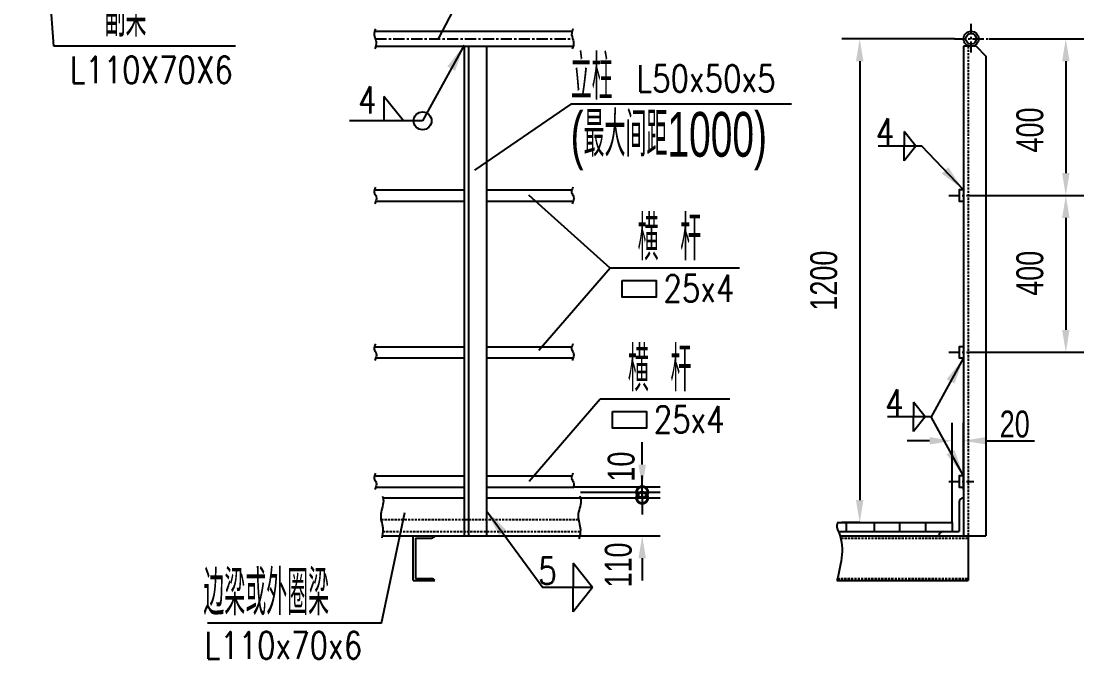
# Model space of a CAD drawing. Extents: x 148 to 221443, y -36682 to 6758.
# Drawn here: x 174680 to 177052, y -21057 to -19634 of the extents above; entities that cross this region are included whole.
import ezdxf
from ezdxf.enums import TextEntityAlignment as Align

# ---------------------------------------------------------------- set-up
doc = ezdxf.new("R2010")
doc.units = 0
doc.header["$LTSCALE"] = 10
doc.header["$MEASUREMENT"] = 0
doc.linetypes.add('CENTERX2', pattern=[4, 2.5, -0.5, 0.5, -0.5])
doc.linetypes.add('HIDDENX2', pattern=[0.75, 0.5, -0.25])
for name, color, linetype in [('2', 4, 'Continuous'), ('3', 255, 'Continuous'), ('9', 6, 'Continuous'), ('CENTER', 1, 'CENTERX2'), ('WHITE', 7, 'Continuous')]:
    doc.layers.add(name, color=color, linetype=linetype)
doc.styles.add('HZ', font='ROMS.SHX', dxfattribs={"width": 0.75, "bigfont": 'GBCBIG.SHX'})
doc.styles.get("Standard").update_dxf_attribs({"font": 'wison_e.shx', "width": 0.75, "bigfont": 'wison_c.shx'})
doc.styles.add('XW', font='ROMANS.shx', dxfattribs={"width": 0.85})
doc.dimstyles.new('DIM1', dxfattribs={"dimscale": 20, "dimtxt": 3, "dimasz": 2.5, "dimexe": 2, "dimexo": 0, "dimgap": 1, "dimtad": 0, "dimdec": 0, "dimzin": 0, "dimdsep": 46, "dimtxsty": 'Standard', "dimcen": 2, "dimclrd": 3, "dimclre": 3, "dimclrt": 3, "dimadec": 0, "dimazin": 0, "dimtfac": 0.666667, "dimtdec": 0, "dimtofl": 0, "dimtmove": 2, "dimatfit": 1, "dimfxl": 2, "dimtvp": 1.333333, "dimtolj": 1, "dimtzin": 0, "dimarcsym": 0})

# ---------------------------------------------------------------- blocks, each defined once
blk = doc.blocks.new('*D1772')
at = {"layer": '2', "color": 3, "lineweight": -2}
for p, q in [((176840.9, -19672.9), (177052.4, -19672.9)), ((177012.4, -19722.9), (177012.4, -19972.9)), ((176806.7, -20022.9), (177052.4, -20022.9))]:
    blk.add_line(p, q, dxfattribs=at)
at = {"layer": '2', "color": 3}
for points in [[(177020.7, -19722.9), (177004.1, -19722.9), (177012.4, -19672.9)], [(177004.1, -19972.9), (177020.7, -19972.9), (177012.4, -20022.9)]]:
    blk.add_solid(points, dxfattribs=at)
at = {"layer": 'Defpoints', "color": 0}
for p in [(176840.9, -19672.9), (176806.7, -20022.9), (177012.4, -20022.9)]:
    blk.add_point(p, dxfattribs=at)
at = {"layer": '2', "color": 3, "insert": (176932.4, -19876.5), "char_height": 60, "attachment_point": 5, "rotation": 90}
blk.add_mtext('\\A1;400', dxfattribs=at)
blk = doc.blocks.new('*D1773')
at = {"layer": '2', "color": 3, "lineweight": -2}
for p, q in [((176764.2, -19672.9), (176512.2, -19672.9)), ((176552.2, -19722.9), (176552.2, -20702.9)), ((176552.2, -20752.9), (176512.2, -20752.9))]:
    blk.add_line(p, q, dxfattribs=at)
at = {"layer": '2', "color": 3}
for points in [[(176560.6, -19722.9), (176543.9, -19722.9), (176552.2, -19672.9)], [(176543.9, -20702.9), (176560.6, -20702.9), (176552.2, -20752.9)]]:
    blk.add_solid(points, dxfattribs=at)
at = {"layer": 'Defpoints', "color": 0}
for p in [(176764.2, -19672.9), (176552.2, -20752.9), (176552.2, -20752.9)]:
    blk.add_point(p, dxfattribs=at)
at = {"layer": '2', "color": 3, "insert": (176472.2, -20212.9), "char_height": 60, "attachment_point": 5, "rotation": 90}
blk.add_mtext('\\A1;1200', dxfattribs=at)
blk = doc.blocks.new('*D1774')
at = {"layer": '2', "color": 3, "lineweight": -2}
for p, q in [((176806.7, -20022.9), (177052.4, -20022.9)), ((177012.4, -20072.9), (177012.4, -20322.9)), ((176806.7, -20372.9), (177052.4, -20372.9))]:
    blk.add_line(p, q, dxfattribs=at)
at = {"layer": '2', "color": 3}
for points in [[(177020.7, -20072.9), (177004.1, -20072.9), (177012.4, -20022.9)], [(177004.1, -20322.9), (177020.7, -20322.9), (177012.4, -20372.9)]]:
    blk.add_solid(points, dxfattribs=at)
at = {"layer": 'Defpoints', "color": 0}
for p in [(176806.7, -20022.9), (176806.7, -20372.9), (177012.4, -20372.9)]:
    blk.add_point(p, dxfattribs=at)
at = {"layer": '2', "color": 3, "insert": (176932.4, -20196.5), "char_height": 60, "attachment_point": 5, "rotation": 90}
blk.add_mtext('\\A1;400', dxfattribs=at)
blk = doc.blocks.new('_DotSmall')
at = {"layer": 'WHITE', "color": 0, "const_width": 0.5}
blk.add_lwpolyline([(-0.0625, 0, 1), (0.0625, 0, 1)], format="xyb", close=True, dxfattribs=at)
blk = doc.blocks.new('*D1775')
at = {"layer": '2', "color": 3, "lineweight": -2}
for p, q in [((176066.6, -20697.9), (176066.6, -20647.9)), ((175928.7, -20697.9), (176106.6, -20697.9)), ((175927, -20782.9), (176106.6, -20782.9)), ((176066.6, -20832.9), (176066.6, -20882.9))]:
    blk.add_line(p, q, dxfattribs=at)
at = {"layer": '2', "color": 3}
blk.add_solid([(176075, -20832.9), (176058.3, -20832.9), (176066.6, -20782.9)], dxfattribs=at)
at = {"layer": 'Defpoints', "color": 0}
for p in [(175928.7, -20697.9), (175927, -20782.9), (176066.6, -20782.9)]:
    blk.add_point(p, dxfattribs=at)
at = {"layer": '2', "color": 3, "lineweight": -2, "xscale": 50, "yscale": 50, "zscale": 50, "rotation": 270}
blk.add_blockref('_DotSmall', (176066.6, -20697.9), dxfattribs=at)
at = {"layer": '2', "color": 3, "insert": (176013.6, -20848), "char_height": 60, "attachment_point": 5, "rotation": 90}
blk.add_mtext('\\A1;110', dxfattribs=at)
blk = doc.blocks.new('*D1776')
at = {"layer": '2', "color": 3, "linetype": 'Continuous', "lineweight": -2}
for p, q in [((176758.4, -20752.9), (176758.4, -20530.6)), ((176784, -20679.6), (176784, -20530.6)), ((176708.4, -20570.6), (176658.4, -20570.6)), ((176834, -20570.6), (176884, -20570.6))]:
    blk.add_line(p, q, dxfattribs=at)
at = {"layer": '2', "color": 3}
for points in [[(176708.4, -20578.9), (176708.4, -20562.2), (176758.4, -20570.6)], [(176834, -20562.2), (176834, -20578.9), (176784, -20570.6)]]:
    blk.add_solid(points, dxfattribs=at)
at = {"layer": 'Defpoints', "color": 0}
for p in [(176784, -20570.6), (176784, -20679.6), (176758.4, -20752.9)]:
    blk.add_point(p, dxfattribs=at)
at = {"layer": '2', "color": 3, "insert": (176898.3, -20533.6), "char_height": 60, "attachment_point": 5}
blk.add_mtext('\\A1;20', dxfattribs=at)
blk = doc.blocks.new('*D1777')
at = {"layer": '2', "color": 3, "lineweight": -2}
for p, q in [((176066.6, -20623.8), (176066.6, -20573.8)), ((175912.7, -20673.8), (176106.6, -20673.8)), ((175928.7, -20685.4), (176106.6, -20685.4)), ((176066.6, -20685.4), (176066.6, -20735.4))]:
    blk.add_line(p, q, dxfattribs=at)
at = {"layer": '2', "color": 3}
blk.add_solid([(176058.3, -20623.8), (176075, -20623.8), (176066.6, -20673.8)], dxfattribs=at)
at = {"layer": 'Defpoints', "color": 0}
for p in [(175912.7, -20673.8), (176066.6, -20673.8), (175928.7, -20685.4)]:
    blk.add_point(p, dxfattribs=at)
at = {"layer": '2', "color": 3, "lineweight": -2, "xscale": 50, "yscale": 50, "zscale": 50, "rotation": 90}
blk.add_blockref('_DotSmall', (176066.6, -20685.4), dxfattribs=at)
at = {"layer": '2', "color": 3, "insert": (176020, -20628.3), "char_height": 60, "attachment_point": 5, "rotation": 90}
blk.add_mtext('\\A1;10', dxfattribs=at)

msp = doc.modelspace()

# ---------------------------------------------------------------- linework, layer by layer
for p, q in [((175469.265, -19656.1818), (175910.1046, -19656.1818)), ((175471.4544, -19689.6818), (175912.294, -19689.6818)), ((175669.0817, -19689.6818), (175669.0817, -20782.9318)), ((175679.0817, -19689.6818), (175679.0817, -20782.9318)), ((175719.0817, -19689.6818), (175719.0817, -20782.9318)), ((176784.005, -19689.6818), (176784.005, -20782.9318)), ((176812.1192, -19689.6818), (176784.005, -19689.6818)), ((176812.1192, -19689.6818), (176834.005, -19711.5676)), ((176834.005, -19711.5676), (176834.005, -20782.9318)), ((175468.716, -20010.4318), (175669.0817, -20010.4318)), ((175719.0817, -20010.4318), (175909.5556, -20010.4318)), ((175471.8723, -20035.4318), (175669.0817, -20035.4318)), ((175719.0817, -20035.4318), (175912.712, -20035.4318)), ((175468.716, -20360.4318), (175669.0817, -20360.4318)), ((175719.0817, -20360.4318), (175909.5556, -20360.4318)), ((175471.8723, -20385.4318), (175669.0817, -20385.4318)), ((175719.0817, -20385.4318), (175912.712, -20385.4318)), ((175468.716, -20648.8411), (175669.0817, -20648.8411)), ((175719.0817, -20648.8411), (175909.5556, -20648.8411)), ((175471.8723, -20673.8411), (175669.0817, -20673.8411)), ((175719.0817, -20673.8411), (175912.712, -20673.8411)), ((175487.9041, -20697.9318), (175669.0817, -20697.9318)), ((175719.0817, -20697.9318), (175928.7438, -20697.9318)), ((176774.005, -20707.9318), (176774.005, -20772.9318)), ((176501.9103, -20752.9318), (176758.382, -20752.9318)), ((176522.2337, -20752.9318), (176522.2337, -20772.9318)), ((176584.7177, -20752.9318), (176584.7177, -20772.9318)), ((176640.7941, -20752.9318), (176640.7941, -20772.9318)), ((176699.0634, -20752.9318), (176699.0634, -20772.9318)), ((176758.382, -20752.9318), (176758.382, -20772.9318)), ((176504.7332, -20772.9318), (176774.005, -20772.9318)), ((175485.7828, -20782.9318), (175927.0095, -20782.9318)), ((175555.3516, -20882.9318), (175555.3516, -20782.9318)), ((175560.3516, -20787.9318), (175596.4115, -20787.9318)), ((175560.3516, -20787.9318), (175560.3516, -20877.9318)), ((176509.2286, -20782.9318), (176794.005, -20782.9318)), ((176784.005, -20782.9318), (176834.005, -20782.9318)), ((176794.005, -20782.9318), (176794.005, -20882.9318)), ((175555.3516, -20882.9318), (175603.3516, -20882.9318)), ((175560.3516, -20877.9318), (175596.4115, -20877.9318)), ((175560.3516, -20877.9318), (175596.4115, -20877.9318)), ((176501.3912, -20882.9318), (176794.005, -20882.9318))]:
    msp.add_line(p, q)
at = {"color": 7, "lineweight": 0}
msp.add_line((175533.8621, -19856.0528), (175490.1274, -19856.0528), dxfattribs=at)
for points in [[(176784.005, -20010.4318), (176774.005, -20010.4318), (176774.005, -20035.4318), (176784.005, -20035.4318)], [(176784.005, -20360.4318), (176774.005, -20360.4318), (176774.005, -20385.4318), (176784.005, -20385.4318)], [(176784.005, -20648.8411), (176774.005, -20648.8411), (176774.005, -20673.8411), (176784.005, -20673.8411)]]:
    msp.add_lwpolyline(points)
for radius in [16.75, 11.75]:
    msp.add_circle((176800.9173, -19672.9318), radius)
for centre, radius, start, end in [((176784.005, -20707.9318), 10, 90, 180), ((176738.9051, -20782.9318), 10, 90, 180), ((175594.4781, -20777.9318), 10.1852, 280.9424989, 330.599649), ((175594.4781, -20887.9318), 10.1852, 29.400351, 79.0575011)]:
    msp.add_arc(centre, radius, start, end)
at = {"layer": '2'}
for p, q in [((174753.2856, -19688.976), (174680.3124, -18725.6408)), ((175693.4636, -19515.6562), (175611.2751, -19672.9318)), ((175669.0817, -19686.8987), (175576.2701, -19856.0528)), ((175158.5573, -19688.976), (174753.2856, -19688.976)), ((175907.2742, -19819.1134), (175692.4364, -19966.4432)), ((176399.8406, -19819.1134), (175907.2742, -19819.1134)), ((175576.2701, -19856.0528), (175413.3948, -19856.0528)), ((175994.992, -20185.3708), (175813.3708, -20022.166)), ((175994.992, -20185.3708), (175836.1663, -20368.7495)), ((176284.1667, -20185.3708), (175994.992, -20185.3708)), ((175973.1443, -20477.9623), (175814.3187, -20661.3411)), ((176262.3191, -20477.9623), (175973.1443, -20477.9623)), ((175484.5704, -20977.8396), (175536.9881, -20730.6017)), ((175719.0817, -20726.7176), (175844.7769, -20898.1614)), ((175955.9567, -20898.1614), (175844.7769, -20898.1614)), ((175484.5704, -20977.8396), (175095.7946, -20977.8396))]:
    msp.add_line(p, q, dxfattribs=at)
at = {"layer": '2', "color": 7}
for p, q in [((175490.1274, -19801.4383), (175490.1274, -19856.0528)), ((175533.8621, -19856.0528), (175490.1274, -19801.4383)), ((175955.9567, -20898.1614), (175912.222, -20843.5469)), ((175912.222, -20843.5469), (175912.222, -20898.1614)), ((175955.9567, -20898.1614), (175912.222, -20952.7758)), ((175912.222, -20952.7758), (175912.222, -20898.1614))]:
    msp.add_line(p, q, dxfattribs=at)
at = {"layer": '2', "color": 7, "linetype": 'Continuous'}
for p, q in [((176677.5907, -19912.321), (176651.3499, -19879.5523)), ((176651.3499, -19879.5523), (176651.3499, -19912.321)), ((176677.5907, -19912.321), (176651.3499, -19945.0897)), ((176651.3499, -19945.0897), (176651.3499, -19912.321)), ((176698.203, -20517.254), (176671.9621, -20484.4854)), ((176671.9621, -20484.4854), (176671.9621, -20517.254)), ((176698.203, -20517.254), (176671.9621, -20550.0227)), ((176671.9621, -20550.0227), (176671.9621, -20517.254))]:
    msp.add_line(p, q, dxfattribs=at)
at = {"layer": '2', "color": 3, "linetype": 'Continuous'}
for p, q in [((176691.1934, -19912.321), (176593.4682, -19912.321)), ((176784.005, -20010.4318), (176691.1934, -19912.321)), ((176784.005, -20385.667), (176711.8057, -20517.254)), ((176711.8057, -20517.254), (176614.0805, -20517.254)), ((176784.005, -20648.8411), (176711.8057, -20517.254)), ((176884.005, -20570.5628), (176942.6511, -20570.5628))]:
    msp.add_line(p, q, dxfattribs=at)
at = {"layer": '2'}
for points in [[(176021.8539, -20212.8017), (176097.839, -20212.8017), (176097.839, -20249.6838), (176021.8539, -20249.6838)], [(176000.0062, -20505.3932), (176075.9914, -20505.3932), (176075.9914, -20542.2754), (176000.0062, -20542.2754)]]:
    msp.add_lwpolyline(points, close=True, dxfattribs=at)
msp.add_circle((175576.2701, -19856.0528), 20, dxfattribs=at)
for points in [[(175631.4528, -19734.6906), (175648.9869, -19744.3112), (175669.0817, -19686.8987)], [(175746.4932, -20781.0186), (175762.6227, -20769.1932), (175719.0817, -20726.7176)]]:
    msp.add_solid(points, dxfattribs=at)
at = {"layer": '2', "color": 3, "linetype": 'Continuous'}
for points in [[(176750.0366, -19959.9724), (176735.5075, -19973.7167), (176784.005, -20010.4318)], [(176746.3761, -20433.4589), (176763.9102, -20443.0795), (176784.005, -20385.667)], [(176746.3761, -20601.0492), (176763.9102, -20591.4286), (176784.005, -20648.8411)]]:
    msp.add_solid(points, dxfattribs=at)
at = {"layer": '3', "linetype": 'HIDDENX2'}
for p, q in [((176794.005, -19689.6818), (176794.005, -20782.9318)), ((175483.7594, -20746.7419), (175924.6797, -20746.7419)), ((176510.878, -20787.9318), (176794.005, -20787.9318)), ((176502.7824, -20877.9318), (176794.005, -20877.9318))]:
    msp.add_line(p, q, dxfattribs=at)
at = {"layer": '3', "color": 7, "linetype": 'HIDDENX2'}
msp.add_line((175487.7174, -20772.9318), (175928.4513, -20772.9318), dxfattribs=at)
at = {"layer": '9'}
for points in [[(175471.2546, -19650.3145), (175468.3011, -19664.148), (175472.7314, -19679.6166), (175469.4086, -19695.4815)], [(175912.0943, -19650.3145), (175909.1407, -19664.148), (175913.5711, -19679.6166), (175910.2483, -19695.4815)], [(175471.2546, -20004.3365), (175468.3011, -20016.1429), (175472.7314, -20025.3666), (175469.4086, -20041.2315)], [(175912.0943, -20004.3365), (175909.1407, -20016.1429), (175913.5711, -20025.3666), (175910.2483, -20041.2315)], [(175471.2546, -20354.3365), (175468.3011, -20366.1429), (175472.7314, -20375.3666), (175469.4086, -20391.2315)], [(175912.0943, -20354.3365), (175909.1407, -20366.1429), (175913.5711, -20375.3666), (175910.2483, -20391.2315)], [(175471.2546, -20642.7458), (175468.3011, -20654.5522), (175472.7314, -20663.776), (175469.4086, -20679.6408)], [(176503.1859, -20752.9318), (176501.5292, -20766.2396), (176503.462, -20770.6546), (176501.3912, -20882.9318)]]:
    msp.add_spline(points, degree=3, dxfattribs=at)
for points, knots in [([(175912.0943, -20642.7458), (175910.1885, -20646.7778), (175906.6804, -20654.1997), (175915.9419, -20664.3857), (175913.5444, -20672.068), (175911.6794, -20676.4315)], [0, 0, 0, 0, 12.170252177, 22.402828891, 35.426332712, 35.426332712, 35.426332712, 35.426332712]), ([(175487.0518, -20694.4004), (175487.9826, -20697.8495), (175490.8485, -20712.2719), (175477.4641, -20737.1462), (175490.1478, -20764.9074), (175486.7478, -20781.2342), (175484.9845, -20787.5342)], [49.555746668, 49.555746668, 49.555746668, 49.555746668, 60.228765751, 94.17342106, 125.000152447, 144.371102764, 144.371102764, 144.371102764, 144.371102764]), ([(175927.6595, -20693.558), (175928.7066, -20697.2878), (175931.8423, -20711.9854), (175918.3023, -20737.1462), (175931.3487, -20765.6893), (175927.2358, -20782.775), (175925.152, -20789.846)], [48.686793859, 48.686793859, 48.686793859, 48.686793859, 60.228765751, 94.17342106, 125.000152447, 146.740688569, 146.740688569, 146.740688569, 146.740688569])]:
    msp.add_open_spline(points, degree=3, knots=knots, dxfattribs=at)
at = {"layer": 'CENTER'}
for p, q in [((176800.9173, -19703.5804), (176800.9173, -19639.3416)), ((175470.8507, -19672.9318), (175911.6903, -19672.9318)), ((176764.1875, -19672.9318), (176840.9173, -19672.9318)), ((176750.9657, -20022.9318), (176806.7222, -20022.9318)), ((176750.9657, -20372.9318), (176806.7222, -20372.9318)), ((176750.9657, -20661.3411), (176806.7222, -20661.3411))]:
    msp.add_line(p, q, dxfattribs=at)

# ---------------------------------------------------------------- texts
at = {"layer": '2'}
for s, height, style, width, p in [('副梁', 100, 'HZ', 0.65, (174866.3792, -19668.0296)), ('立柱', 100, 'HZ', 0.65, (175907.0169, -19808.6918)), ('L110X70X6', 60, 'XW', 0.8, (174788.4327, -19772.245)), ('L50x50x5', 60, 'XW', 0.8, (176053.8615, -19791.5558)), ('(最大间距1000)', 100, 'HZ', 0.65, (175906.7868, -19936.2081)), ('横  杆', 100, 'HZ', 0.65, (176056.509, -20167.6)), ('25x4', 60, 'XW', 0.8, (176114.1677, -20260.3585)), ('横  杆', 100, 'HZ', 0.65, (176034.6613, -20460.1916)), ('25x4', 60, 'XW', 0.8, (176092.32, -20552.9501)), ('边梁或外圈梁', 100, 'HZ', 0.65, (175086.8149, -20960.0689)), ('L110x70x6', 60, 'XW', 0.8, (175089.6417, -21057.3725))]:
    msp.add_text(s, height=height, dxfattribs=dict(at, style=style, width=width)).set_placement(p)
at = {"layer": '2', "style": 'XW', "width": 0.8}
for s, p in [('4', (175473.3915, -19809.3911)), ('5', (175875.7493, -20861.0653))]:
    msp.add_text(s, height=60, dxfattribs=at).set_placement(p, align=Align.MIDDLE_RIGHT)
at = {"layer": '2', "color": 3, "linetype": 'Continuous', "style": 'XW', "width": 0.8}
for p in [(176629.4662, -19880.9623), (176650.0785, -20485.8954)]:
    msp.add_text('4', height=60, dxfattribs=at).set_placement(p, align=Align.MIDDLE_RIGHT)

# ---------------------------------------------------------------- dimensions: what is measured, and where the dimension line sits
at = {"layer": '2'}
dim = msp.add_linear_dim(base=(176552.2337, -20752.9318), p1=(176764.1875, -19672.9318), p2=(176552.2337, -20752.9318), angle=90, text='1200', dimstyle='DIM1', dxfattribs=at)
dim.commit()
dim.dimension.update_dxf_attribs({"geometry": '*D1773', "text_midpoint": (176472.2337, -20212.9318)})
for base, p1, p2, text, override, picture, middle in [((177012.4145, -20022.9318), (176840.9173, -19672.9318), (176806.7222, -20022.9318), '400', {"dimtmove": 0}, '*D1772', (177012.4145, -19876.4873)), ((176066.6439, -20673.8411), (175928.7438, -20685.4318), (175912.712, -20673.8411), '10', {"dimblk1": 'DotSmall', "dimsah": 1}, '*D1777', (176020.0147, -20628.2896)), ((176066.6439, -20782.9318), (175928.7438, -20697.9318), (175927.0095, -20782.9318), '110', {"dimblk1": 'DotSmall', "dimsah": 1}, '*D1775', (176013.5767, -20847.9902))]:
    dim = msp.add_linear_dim(base=base, p1=p1, p2=p2, angle=90, text=text, dimstyle='DIM1', override=override, dxfattribs=at)
    dim.commit()
    dim.dimension.update_dxf_attribs({"geometry": picture, "text_midpoint": middle, "dimtype": 160})
dim = msp.add_linear_dim(base=(177012.4145, -20372.9318), p1=(176806.7222, -20022.9318), p2=(176806.7222, -20372.9318), angle=90, text='400', dimstyle='DIM1', dxfattribs=at)
dim.commit()
dim.dimension.update_dxf_attribs({"geometry": '*D1774', "text_midpoint": (176932.3707, -20196.5191), "dimtype": 160})
at = {"layer": '2', "color": 7, "linetype": 'Continuous'}
dim = msp.add_linear_dim(base=(176784.005, -20570.5628), p1=(176758.382, -20752.9318), p2=(176784.005, -20679.644), text='20', dimstyle='DIM1', override={"dimtxt": 3}, dxfattribs=at)
dim.commit()
dim.dimension.update_dxf_attribs({"geometry": '*D1776', "text_midpoint": (176898.2921, -20533.6328), "dimtype": 160})

doc.saveas('drawing.dxf')
